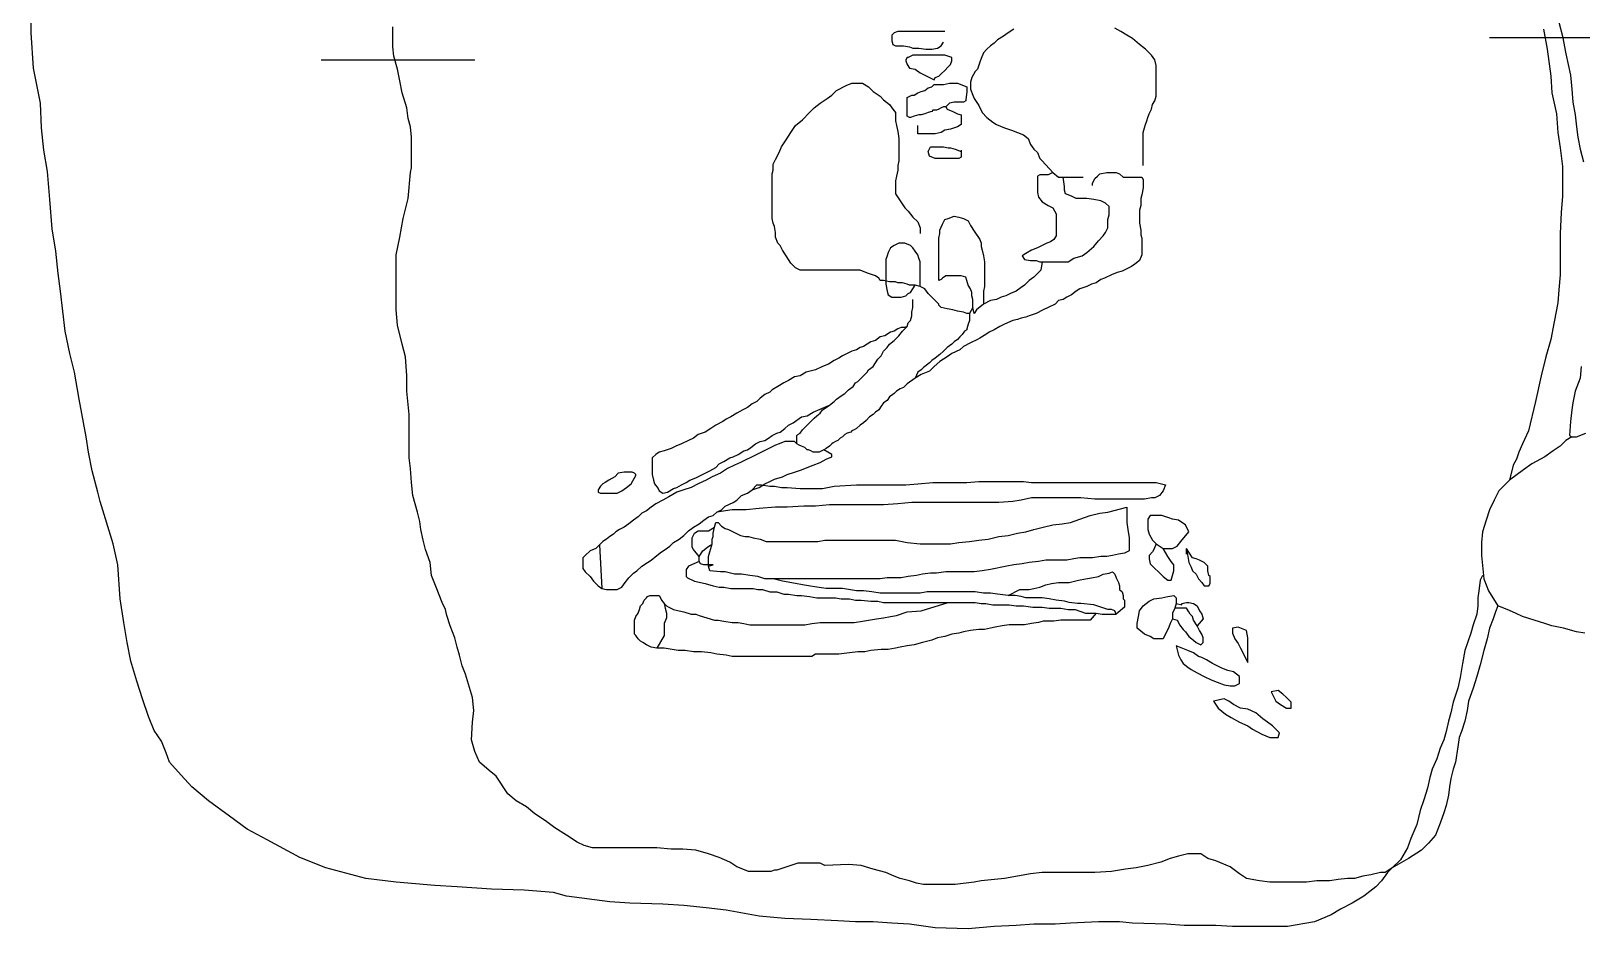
# Model space of a CAD drawing. Extents: x 4.2 to 15.4, y 2.6 to 16.
# Drawn here: x 7.16 to 12.65, y 9.29 to 12.46 of the extents above; entities that cross this region are included whole.
import ezdxf

# ---------------------------------------------------------------- set-up
doc = ezdxf.new("R2010")
doc.units = 0
doc.linetypes.add('HIDDEN', pattern=[0.375, 0.25, -0.125])
doc.layers.add('LAYER1', color=7, linetype='CONTINUOUS')

msp = doc.modelspace()

# ---------------------------------------------------------------- linework, layer by layer
at = {"layer": 'LAYER1', "color": 7, "linetype": 'CONTINUOUS'}
for points in [[(12.503, 12.8271), (12.5279, 12.7149), (12.532, 12.6816), (12.5404, 12.6318), (12.5445, 12.5985), (12.557, 12.5404), (12.5694, 12.4946), (12.5819, 12.4448), (12.5944, 12.3825), (12.611, 12.3077), (12.6151, 12.2578), (12.6193, 12.2121), (12.6276, 12.1664), (12.6318, 12.1248), (12.6359, 12.0874), (12.6442, 12.0459), (12.6567, 12.0002)], [(12.2993, 10.5376), (12.291, 10.5209), (12.2869, 10.4918), (12.2827, 10.4586), (12.2827, 10.4295), (12.2786, 10.4004), (12.2661, 10.363), (12.2578, 10.3339), (12.237, 10.2716), (12.2287, 10.2259), (12.2204, 10.1761), (12.2121, 10.1387), (12.1955, 10.0888), (12.1872, 10.0514), (12.1788, 10.0223), (12.1705, 9.9849), (12.1622, 9.9558), (12.1498, 9.9267), (12.1373, 9.8893), (12.1207, 9.8519), (12.1124, 9.8229), (12.1041, 9.7855), (12.0916, 9.7439), (12.0791, 9.7065), (12.0667, 9.6566), (12.0459, 9.6068), (12.0334, 9.5735), (12.0085, 9.532), (11.9794, 9.5029), (11.9545, 9.4863), (11.9378, 9.4863), (11.9046, 9.478), (11.8755, 9.4738), (11.8464, 9.4655), (11.8215, 9.4655), (11.7883, 9.4614), (11.7592, 9.4572), (11.7342, 9.4572), (11.7135, 9.4572), (11.6761, 9.453), (11.647, 9.453), (11.5847, 9.453), (11.5473, 9.453), (11.5099, 9.4572), (11.4642, 9.4655), (11.4392, 9.4821), (11.406, 9.5071), (11.3561, 9.5278), (11.327, 9.5362), (11.3021, 9.5528), (11.2855, 9.5528), (11.2564, 9.5528), (11.2232, 9.5445), (11.1941, 9.5362), (11.1608, 9.5237), (11.1151, 9.5112), (11.0736, 9.5029), (11.0362, 9.4988), (10.9863, 9.4904), (10.9281, 9.4863), (10.8783, 9.4863), (10.8326, 9.4863), (10.7869, 9.4863), (10.7412, 9.4863), (10.6996, 9.4821), (10.6539, 9.4738), (10.6082, 9.4655), (10.5251, 9.4572), (10.5002, 9.453), (10.4337, 9.4447), (10.3797, 9.4447), (10.3215, 9.4447), (10.2966, 9.4489), (10.2716, 9.4572), (10.2384, 9.4655), (10.2176, 9.4738), (10.1885, 9.4863), (10.1428, 9.4988), (10.1013, 9.5112), (10.0555, 9.5154), (9.9724, 9.5112), (9.9558, 9.5195), (9.9226, 9.5195), (9.8769, 9.5195), (9.8021, 9.4946), (9.7938, 9.4946), (9.7813, 9.4904), (9.7564, 9.4904), (9.7314, 9.4904), (9.7024, 9.4904), (9.6816, 9.4988), (9.6608, 9.5071), (9.6359, 9.5237), (9.5985, 9.5403), (9.5611, 9.5528), (9.5154, 9.5652), (9.4697, 9.5694), (9.4281, 9.5694), (9.3783, 9.5735), (9.3284, 9.5735), (9.2951, 9.5735), (9.2619, 9.5735), (9.2287, 9.5735), (9.1954, 9.5735), (9.1497, 9.5735), (9.1206, 9.5819), (9.0957, 9.5943), (9.0583, 9.6193), (9.0168, 9.6442), (8.9835, 9.6691), (8.9461, 9.694), (8.917, 9.719), (8.8796, 9.7398), (8.8505, 9.7647), (8.809, 9.827), (8.7841, 9.8478), (8.7508, 9.8769), (8.7342, 9.9143), (8.7217, 9.9558), (8.7259, 10.0182), (8.73, 10.0597), (8.7259, 10.1054), (8.701, 10.1885), (8.6885, 10.2176), (8.6802, 10.255), (8.6719, 10.2841), (8.6636, 10.3173), (8.6469, 10.3589), (8.6345, 10.3963), (8.6303, 10.417), (8.6179, 10.442), (8.5971, 10.496), (8.5805, 10.5376), (8.5763, 10.5833), (8.5597, 10.629), (8.5514, 10.6622), (8.5431, 10.6996), (8.5389, 10.7287), (8.5306, 10.7619), (8.514, 10.8201), (8.5098, 10.8658), (8.5057, 10.9157), (8.5015, 10.9531), (8.5015, 11.0029), (8.5015, 11.0569), (8.5015, 11.1068), (8.4932, 11.1899), (8.4932, 11.2439), (8.489, 11.3104), (8.4766, 11.3561), (8.46, 11.4226), (8.4558, 11.4766), (8.4558, 11.5348), (8.4558, 11.5971), (8.4558, 11.6719), (8.4683, 11.7342), (8.4807, 11.8007), (8.4974, 11.8714), (8.5057, 11.9628), (8.5098, 11.9794), (8.5098, 12.0251), (8.5098, 12.0584), (8.5098, 12.0874), (8.5057, 12.1248), (8.4974, 12.1539), (8.4932, 12.1913), (8.4766, 12.2453), (8.4683, 12.2869), (8.46, 12.3284), (8.4475, 12.3741), (8.4433, 12.4074), (8.4433, 12.4448), (8.4433, 12.478)], [(12.5154, 12.4697), (12.5279, 12.3991), (12.5404, 12.3035), (12.5445, 12.2453), (12.5611, 12.1705), (12.5653, 12.1041), (12.5736, 12.05), (12.5819, 11.9836), (12.5819, 11.9295), (12.5819, 11.8797), (12.5777, 11.8215), (12.5736, 11.7467), (12.5736, 11.6761), (12.5736, 11.6013), (12.5694, 11.5473), (12.5653, 11.5016), (12.5528, 11.4351), (12.5404, 11.3727), (12.5237, 11.3104), (12.5071, 11.2439), (12.4863, 11.1525), (12.4614, 11.0486)], [(12.6484, 11.2772), (12.6442, 11.2356), (12.6276, 11.1899), (12.6193, 11.1484), (12.6151, 11.1234), (12.611, 11.0819), (12.6068, 11.032), (12.6151, 11.0279), (12.6318, 11.0279), (12.665, 11.0403)], [(12.4614, 11.0486), (12.4406, 11.0029), (12.4282, 10.9738), (12.4199, 10.9489), (12.4074, 10.9281), (12.3949, 10.8741)], [(12.6609, 10.3339), (12.6318, 10.3381), (12.5861, 10.3506), (12.5445, 10.3589), (12.5196, 10.3672), (12.4822, 10.3797), (12.4406, 10.3921), (12.4157, 10.4046), (12.3866, 10.417), (12.3534, 10.4295), (12.3451, 10.4087), (12.3367, 10.3838), (12.3243, 10.3506), (12.316, 10.3132), (12.3035, 10.2716), (12.291, 10.2218), (12.2786, 10.1802), (12.2661, 10.1387), (12.2495, 10.0929), (12.2453, 10.0597), (12.237, 10.0223), (12.2246, 9.9849), (12.2162, 9.9641), (12.2121, 9.9309), (12.2038, 9.8769), (12.1955, 9.8519), (12.1872, 9.8187), (12.183, 9.7896), (12.1788, 9.7605), (12.1705, 9.7231), (12.1622, 9.6982), (12.1498, 9.6608), (12.1331, 9.6193), (12.1082, 9.5902), (12.0833, 9.5652), (12.0376, 9.5362), (11.9794, 9.5029)]]:
    msp.add_lwpolyline(points, dxfattribs=at)
at = {"layer": 'LAYER1', "color": 7, "linetype": 'HIDDEN'}
for points in [[(11.9794, 9.5029), (11.9628, 9.4863), (11.942, 9.4572), (11.9212, 9.4364), (11.8797, 9.4032), (11.8381, 9.3783), (11.7966, 9.3575), (11.7633, 9.3367), (11.7052, 9.3118), (11.6096, 9.2951), (11.5431, 9.2951), (11.4808, 9.2951), (11.4143, 9.2951), (11.3561, 9.2993), (11.2938, 9.2993), (11.2439, 9.2993), (11.1816, 9.3035), (11.0611, 9.3076), (11.0154, 9.3118), (10.9406, 9.3118), (10.8409, 9.3076), (10.7869, 9.3035), (10.7121, 9.3035), (10.6497, 9.2993), (10.5708, 9.2951), (10.4794, 9.2868), (10.363, 9.291), (10.2716, 9.3035), (10.2093, 9.3076), (10.1428, 9.3118), (10.0805, 9.3118), (10.0182, 9.3159), (9.9226, 9.3201), (9.8312, 9.3242), (9.7398, 9.3325), (9.6234, 9.3533), (9.5528, 9.3616), (9.4738, 9.3699), (9.399, 9.3741), (9.2827, 9.3783), (9.212, 9.3824), (9.0583, 9.4032), (9.0126, 9.4157), (8.9087, 9.424), (8.7924, 9.4281), (8.6719, 9.4364), (8.5929, 9.4406), (8.4558, 9.453), (8.3478, 9.4655), (8.2065, 9.5029), (8.1151, 9.5403), (7.9987, 9.6026), (7.9281, 9.64), (7.8658, 9.6857), (7.791, 9.7398), (7.7328, 9.7896), (7.6954, 9.8312), (7.6539, 9.8769), (7.6414, 9.9101), (7.6248, 9.9517), (7.5998, 9.9891), (7.5791, 10.0389), (7.5583, 10.1013), (7.5375, 10.1636), (7.5167, 10.2342), (7.5043, 10.3007), (7.4918, 10.3713), (7.4793, 10.4544), (7.471, 10.5749), (7.4544, 10.6497), (7.4087, 10.7993), (7.4004, 10.8326), (7.3796, 10.9074), (7.3671, 10.9738), (7.3588, 11.0279), (7.3339, 11.1608), (7.3173, 11.2564), (7.3007, 11.3229), (7.284, 11.4018), (7.2674, 11.5431), (7.2591, 11.6054), (7.2508, 11.6844), (7.2383, 11.7633), (7.23, 11.8672), (7.2217, 11.9669), (7.2092, 12.0417), (7.2009, 12.1207), (7.1968, 12.2079), (7.1719, 12.3326), (7.1635, 12.4572), (7.1635, 12.5487)], [(12.6151, 11.0279), (12.5944, 11.0154), (12.5736, 10.9946), (12.5487, 10.978), (12.5196, 10.9572), (12.4739, 10.9323), (12.4448, 10.9115), (12.3949, 10.8741), (12.3575, 10.8367), (12.3409, 10.8035), (12.3243, 10.7702), (12.3118, 10.7328), (12.2993, 10.6913), (12.2952, 10.6539), (12.2952, 10.6082), (12.2952, 10.6082), (12.3035, 10.5251), (12.3201, 10.4835), (12.3534, 10.4295)]]:
    msp.add_lwpolyline(points, dxfattribs=at)
at = {"layer": 'LAYER1', "color": 4, "linetype": 'CONTINUOUS'}
for points in [[(10.3963, 12.4614), (10.3921, 12.4614), (10.3713, 12.4614), (10.3547, 12.4614), (10.3464, 12.4614), (10.3339, 12.4614), (10.3339, 12.4614), (10.3256, 12.4614), (10.309, 12.4614), (10.2841, 12.4614), (10.2716, 12.4614), (10.2633, 12.4614), (10.255, 12.4614), (10.2425, 12.4614), (10.2301, 12.4614), (10.2176, 12.4572), (10.2093, 12.4489), (10.2093, 12.4406), (10.2093, 12.4282), (10.2134, 12.4157), (10.2218, 12.4115), (10.2384, 12.4115), (10.2508, 12.4115), (10.2716, 12.4074), (10.2841, 12.4032), (10.3049, 12.4032), (10.3298, 12.3991), (10.3506, 12.3991), (10.3713, 12.4032), (10.3838, 12.4115), (10.3921, 12.424), (10.3921, 12.424)], [(10.6414, 12.4697), (10.6207, 12.4572), (10.604, 12.4448), (10.5833, 12.4323), (10.5708, 12.4199), (10.5583, 12.4115), (10.5459, 12.3991), (10.5334, 12.3866), (10.5251, 12.3658), (10.5209, 12.3534), (10.5126, 12.3284), (10.5043, 12.3201), (10.4918, 12.2993), (10.4877, 12.2827), (10.4877, 12.2578), (10.496, 12.237), (10.5002, 12.2246), (10.5168, 12.1996), (10.5292, 12.1747), (10.5459, 12.1581), (10.5666, 12.1415), (10.5791, 12.1331), (10.6082, 12.1207), (10.6331, 12.1124), (10.6539, 12.1041), (10.6747, 12.0957), (10.6913, 12.0833), (10.6996, 12.0625), (10.7121, 12.0459), (10.7245, 12.0334), (10.7328, 12.0126), (10.7412, 12.0043), (10.7785, 11.9628), (10.7993, 11.9462), (10.8159, 11.9462), (10.8367, 11.9462), (10.8533, 11.9462), (10.8617, 11.9462), (10.8783, 11.9462), (10.8866, 11.9462)], [(11.0985, 11.9877), (11.0985, 11.9877), (11.0985, 11.9919), (11.0985, 12.0002), (11.0985, 12.0085), (11.0985, 12.0168), (11.0985, 12.0251), (11.0985, 12.0376), (11.0985, 12.0459), (11.0985, 12.0584), (11.0985, 12.0708), (11.0985, 12.0833), (11.0985, 12.0957), (11.0985, 12.1041), (11.1027, 12.1207), (11.1068, 12.1331), (11.111, 12.1456), (11.1151, 12.1581), (11.1193, 12.1705), (11.1276, 12.1872), (11.1317, 12.2038), (11.1401, 12.2162), (11.1442, 12.2329), (11.1442, 12.2536), (11.1442, 12.2744), (11.1442, 12.2952), (11.1442, 12.3201), (11.1442, 12.3409), (11.1401, 12.3617), (11.1276, 12.3783), (11.1068, 12.3991), (11.086, 12.4157), (11.0611, 12.4365), (11.0403, 12.4489), (11.0196, 12.4614), (10.9988, 12.4739)], [(10.3589, 12.291), (10.363, 12.2993), (10.3755, 12.3035), (10.3838, 12.3118), (10.3963, 12.3243), (10.4087, 12.3367), (10.417, 12.3451), (10.4212, 12.3575), (10.4212, 12.37), (10.3963, 12.3783), (10.3755, 12.3783), (10.363, 12.3783), (10.3547, 12.3783), (10.3381, 12.3783), (10.3298, 12.3783), (10.309, 12.3783), (10.3007, 12.3783), (10.2841, 12.3783), (10.2675, 12.37), (10.2633, 12.37), (10.2592, 12.3617), (10.2592, 12.3575), (10.2633, 12.3451), (10.2716, 12.3326), (10.2924, 12.3284), (10.309, 12.316), (10.3256, 12.3077), (10.3589, 12.291)], [(10.4835, 11.4642), (10.4752, 11.4642), (10.4628, 11.4683), (10.442, 11.4725), (10.4254, 11.4766), (10.4046, 11.4808), (10.3838, 11.4849), (10.3755, 11.4932), (10.3755, 11.4974), (10.363, 11.5099), (10.3506, 11.5223), (10.3381, 11.5348), (10.3256, 11.5514), (10.309, 11.5597), (10.2924, 11.5639), (10.2799, 11.5639), (10.2716, 11.5639), (10.2633, 11.568), (10.2467, 11.5722), (10.2301, 11.5722), (10.2218, 11.5763), (10.2134, 11.5763), (10.201, 11.5763), (10.1802, 11.5805), (10.1677, 11.5805), (10.1636, 11.5888), (10.1511, 11.5971), (10.1262, 11.6054), (10.1054, 11.6137), (10.0971, 11.6179), (10.0805, 11.6179), (10.068, 11.6179), (10.0555, 11.6179), (10.0431, 11.6179), (10.0306, 11.6179), (10.014, 11.6179), (9.9974, 11.6179), (9.9766, 11.6179), (9.9641, 11.6179), (9.9434, 11.6179), (9.9226, 11.6179), (9.8977, 11.6179), (9.8852, 11.6179), (9.8686, 11.6262), (9.8519, 11.6428), (9.8436, 11.6553), (9.8353, 11.6678), (9.8229, 11.6885), (9.8146, 11.7052), (9.8062, 11.7135), (9.7979, 11.7342), (9.7979, 11.7509), (9.7938, 11.7716), (9.7896, 11.7841), (9.7855, 11.8007), (9.7855, 11.8173), (9.7855, 11.8381), (9.7855, 11.8631), (9.7855, 11.8797), (9.7855, 11.8963), (9.7855, 11.9212), (9.7855, 11.9462), (9.7855, 11.9586), (9.7896, 11.9711), (9.7896, 11.9919), (9.7979, 12.0085), (9.8104, 12.0334), (9.8187, 12.0542), (9.8353, 12.0791), (9.8519, 12.1041), (9.8686, 12.129), (9.8935, 12.1498), (9.9184, 12.1747), (9.935, 12.1913), (9.9558, 12.2079), (9.9808, 12.2246), (9.9974, 12.237), (10.014, 12.2536), (10.0472, 12.2703), (10.068, 12.2786), (10.0929, 12.2786), (10.1054, 12.2786), (10.1262, 12.2661), (10.1428, 12.2495), (10.1677, 12.2329), (10.1802, 12.2204), (10.201, 12.2038), (10.2134, 12.1872), (10.2218, 12.1747), (10.2218, 12.1456), (10.2259, 12.129), (10.2301, 12.1082), (10.2342, 12.0833), (10.2342, 12.0584), (10.2342, 12.0251), (10.2342, 12.0043), (10.2301, 11.9877), (10.2301, 11.9711), (10.2259, 11.9503), (10.2218, 11.9337), (10.2218, 11.9171), (10.2218, 11.9005), (10.2218, 11.888), (10.2384, 11.8631), (10.255, 11.8381), (10.2675, 11.8257), (10.2841, 11.8049), (10.3007, 11.7883), (10.309, 11.7675), (10.309, 11.7467)], [(10.4752, 12.2661), (10.4752, 12.2661), (10.4752, 12.2495), (10.4711, 12.2204), (10.4711, 12.2162), (10.4628, 12.2121), (10.4586, 12.2121), (10.4461, 12.2121), (10.4295, 12.2121), (10.4129, 12.2079), (10.4046, 12.1996), (10.4004, 12.1955), (10.3921, 12.1955), (10.3838, 12.1913), (10.3755, 12.1872), (10.3672, 12.183), (10.3547, 12.183), (10.3506, 12.1788), (10.3381, 12.1747), (10.3256, 12.1705), (10.3132, 12.1664), (10.3049, 12.1664), (10.2882, 12.1622), (10.2758, 12.1581), (10.2716, 12.1581), (10.2633, 12.1622), (10.2633, 12.1747), (10.2633, 12.183), (10.2633, 12.1955), (10.2633, 12.2079), (10.2633, 12.2246), (10.2633, 12.2287), (10.2799, 12.237), (10.2882, 12.237), (10.3007, 12.2453), (10.3132, 12.2495), (10.3256, 12.2536), (10.3381, 12.262), (10.3506, 12.2661), (10.3589, 12.2744), (10.3838, 12.2744), (10.3921, 12.2744), (10.4129, 12.2786), (10.4295, 12.2786), (10.442, 12.2786), (10.4752, 12.2661)], [(10.4004, 12.1955), (10.4046, 12.1872), (10.4254, 12.1788), (10.442, 12.1705), (10.4544, 12.1664), (10.4544, 12.1498), (10.4544, 12.1331), (10.442, 12.1248), (10.417, 12.1165), (10.3963, 12.1124), (10.3838, 12.1041), (10.363, 12.0999), (10.3464, 12.0999), (10.3256, 12.0999), (10.309, 12.0999), (10.3007, 12.0999), (10.3007, 12.1124), (10.3007, 12.129), (10.3007, 12.129)], [(10.4544, 12.0417), (10.4544, 12.0376), (10.4544, 12.0293), (10.4544, 12.0168), (10.4461, 12.0126), (10.4295, 12.0126), (10.417, 12.0126), (10.4004, 12.0126), (10.3838, 12.0126), (10.363, 12.0126), (10.3423, 12.021), (10.3381, 12.0376), (10.3464, 12.0542), (10.363, 12.0542), (10.3755, 12.0542), (10.3921, 12.0542), (10.4087, 12.05), (10.417, 12.05), (10.4337, 12.0459), (10.4544, 12.0376)], [(10.9198, 11.9171), (10.9198, 11.9254), (10.924, 11.9337), (10.9281, 11.942), (10.9365, 11.9503), (10.9448, 11.9586), (10.9697, 11.9628), (10.9863, 11.9628), (11.0029, 11.9628), (11.0154, 11.9586), (11.0279, 11.9462), (11.0445, 11.9462), (11.0653, 11.9462), (11.0819, 11.9462), (11.0943, 11.9462), (11.0985, 11.9378), (11.0985, 11.9212), (11.0985, 11.9088), (11.0943, 11.8838), (11.0902, 11.8714), (11.0902, 11.8589), (11.0902, 11.8464), (11.086, 11.8298), (11.086, 11.809), (11.086, 11.7841), (11.0902, 11.7592), (11.0902, 11.7426), (11.0943, 11.7301), (11.0943, 11.7093), (11.0943, 11.6885), (11.0943, 11.6719), (11.086, 11.6511), (11.0694, 11.6387), (11.0569, 11.6304), (11.0403, 11.6221), (11.0237, 11.6137), (11.0071, 11.6096), (10.9863, 11.6013), (10.9614, 11.5888), (10.9489, 11.5847), (10.9323, 11.5722), (10.9157, 11.568), (10.8991, 11.5597), (10.8741, 11.5514), (10.8617, 11.5431), (10.845, 11.5306), (10.8284, 11.5223), (10.8159, 11.514), (10.7993, 11.5099), (10.7869, 11.4974), (10.7619, 11.4849), (10.7453, 11.4766), (10.7204, 11.4642), (10.6954, 11.4558), (10.683, 11.4517), (10.6664, 11.4475), (10.6539, 11.4434), (10.6373, 11.4392), (10.6082, 11.4268), (10.5916, 11.4185), (10.5708, 11.406), (10.5542, 11.3977), (10.5417, 11.3894), (10.5209, 11.3769), (10.5126, 11.3727), (10.4877, 11.3603), (10.4628, 11.3478), (10.4503, 11.3353), (10.4212, 11.3229), (10.4046, 11.3104), (10.3797, 11.2938), (10.3589, 11.2772), (10.3423, 11.2606), (10.3132, 11.2481), (10.2924, 11.2356)], [(10.7785, 11.9628), (10.7619, 11.9545), (10.7536, 11.9545), (10.7412, 11.9545), (10.7328, 11.9545), (10.7245, 11.9503), (10.7245, 11.9337), (10.7245, 11.9171), (10.7245, 11.9088), (10.7245, 11.8921), (10.7287, 11.8755), (10.7412, 11.8589), (10.7619, 11.8464), (10.7785, 11.8381), (10.791, 11.8173), (10.791, 11.8007), (10.791, 11.78), (10.791, 11.7633), (10.791, 11.7467), (10.791, 11.7384), (10.7827, 11.7259), (10.7702, 11.7176), (10.7578, 11.7135), (10.7412, 11.7052), (10.7245, 11.6968), (10.7038, 11.6885), (10.683, 11.6761), (10.6705, 11.6678), (10.6788, 11.6553), (10.6996, 11.6511), (10.7204, 11.6511), (10.7328, 11.647), (10.7412, 11.647), (10.7661, 11.647), (10.791, 11.647), (10.8076, 11.647), (10.8326, 11.647), (10.8533, 11.6595), (10.8824, 11.6678), (10.8991, 11.6802), (10.924, 11.701), (10.9406, 11.7218), (10.9572, 11.7384), (10.9655, 11.7509), (10.9738, 11.7675), (10.9738, 11.7841), (10.9738, 11.7966), (10.978, 11.8132), (10.978, 11.8257), (10.978, 11.8423), (10.9655, 11.8547), (10.9489, 11.8631), (10.924, 11.8672), (10.8991, 11.8714), (10.8783, 11.8714), (10.8617, 11.8714), (10.845, 11.8797), (10.8243, 11.888), (10.8201, 11.9005), (10.8201, 11.9129), (10.8159, 11.9462)], [(10.7412, 11.647), (10.737, 11.6179), (10.7245, 11.6054), (10.7121, 11.593), (10.6954, 11.5805), (10.6788, 11.5639), (10.6664, 11.5556), (10.6497, 11.5431), (10.629, 11.5348), (10.6123, 11.5265), (10.5957, 11.5223), (10.5791, 11.514), (10.5583, 11.5099), (10.5334, 11.4974), (10.5085, 11.4766), (10.5002, 11.4642), (10.496, 11.4849), (10.496, 11.5016), (10.496, 11.514), (10.4918, 11.5265), (10.4918, 11.5389), (10.4877, 11.5514), (10.4794, 11.5639), (10.4752, 11.5805), (10.4711, 11.593), (10.4544, 11.5971), (10.4337, 11.5971), (10.4129, 11.5971), (10.4004, 11.5971), (10.388, 11.5888), (10.3838, 11.5847), (10.3755, 11.5805), (10.3755, 11.5847), (10.3755, 11.6054), (10.3755, 11.6221), (10.3755, 11.6345), (10.3755, 11.6553), (10.3755, 11.6636), (10.3755, 11.6761), (10.3755, 11.6927), (10.3755, 11.7093), (10.3755, 11.7301), (10.3797, 11.7467), (10.3797, 11.7592), (10.388, 11.78), (10.3963, 11.7966), (10.4087, 11.8007), (10.4295, 11.809), (10.4461, 11.8049), (10.4628, 11.8007), (10.4794, 11.7924), (10.4877, 11.7758), (10.5002, 11.755), (10.5209, 11.7259), (10.5251, 11.7135), (10.5251, 11.701), (10.5292, 11.6885), (10.5334, 11.6678), (10.5376, 11.647), (10.5376, 11.6304), (10.5376, 11.6137), (10.5376, 11.5888), (10.5376, 11.568), (10.5376, 11.5597), (10.5334, 11.5431), (10.5334, 11.4974)], [(10.309, 11.5597), (10.309, 11.5763), (10.309, 11.5971), (10.309, 11.6137), (10.309, 11.6345), (10.309, 11.647), (10.3049, 11.6595), (10.3007, 11.6719), (10.2924, 11.6844), (10.2841, 11.6968), (10.2758, 11.7052), (10.255, 11.7135), (10.2342, 11.7135), (10.2176, 11.7052), (10.2051, 11.6968), (10.1968, 11.6802), (10.1927, 11.6678), (10.1885, 11.6553), (10.1885, 11.6387), (10.1885, 11.6221), (10.1885, 11.6137), (10.1885, 11.593), (10.1885, 11.5763), (10.1885, 11.568), (10.1927, 11.5431), (10.1968, 11.5306), (10.2093, 11.5223), (10.2218, 11.5223), (10.2425, 11.5223), (10.2592, 11.5265), (10.2675, 11.5348), (10.2758, 11.5389), (10.2924, 11.5639)], [(10.496, 11.4849), (10.4835, 11.4642), (10.4835, 11.4475), (10.4835, 11.4392), (10.4794, 11.4268), (10.4752, 11.4101), (10.4752, 11.406), (10.4669, 11.4018), (10.4586, 11.3894), (10.4503, 11.3811), (10.442, 11.3727), (10.4295, 11.3644), (10.4212, 11.3561), (10.4046, 11.3437), (10.3921, 11.3312), (10.3797, 11.3187), (10.363, 11.3063), (10.3506, 11.298), (10.3423, 11.2896), (10.3256, 11.2772), (10.3215, 11.273), (10.3132, 11.2647), (10.3007, 11.2564), (10.2924, 11.2356), (10.2633, 11.2148), (10.2592, 11.2107), (10.2508, 11.2024), (10.2384, 11.1982), (10.2259, 11.1899), (10.2176, 11.1816), (10.2134, 11.1774), (10.201, 11.1691), (10.1927, 11.1567), (10.1802, 11.1484), (10.1719, 11.1359), (10.1636, 11.1234), (10.1511, 11.1151), (10.1428, 11.1068), (10.1303, 11.0985), (10.1179, 11.086), (10.1096, 11.0777), (10.0971, 11.0694), (10.0846, 11.0569), (10.0763, 11.0528), (10.068, 11.0486), (10.0639, 11.0445), (10.0514, 11.0403), (10.0431, 11.0362), (10.0348, 11.0279), (10.0265, 11.0237), (10.0182, 11.0154), (10.0098, 11.0112), (10.0015, 11.0071), (9.9974, 11.0029), (9.9891, 10.9946), (9.9766, 10.9863), (9.9683, 10.9822), (9.9517, 10.9738), (9.9392, 10.9738), (9.9309, 10.9738), (9.9226, 10.978), (9.9143, 10.9822), (9.9101, 10.9822), (9.9018, 10.9905), (9.8893, 10.9946), (9.881, 10.9988), (9.8727, 11.0029), (9.8727, 11.032), (9.8769, 11.0362), (9.8852, 11.0403), (9.8935, 11.0528), (9.9018, 11.0611), (9.9143, 11.0736), (9.9226, 11.0819), (9.935, 11.0943), (9.9434, 11.1027), (9.9558, 11.111), (9.9641, 11.1234), (9.9766, 11.1317), (9.9891, 11.1401), (10.0057, 11.1525), (10.014, 11.1608), (10.0306, 11.1733), (10.0431, 11.1816), (10.0555, 11.1941), (10.0722, 11.2065), (10.0805, 11.219), (10.0888, 11.2232), (10.1013, 11.2356), (10.1096, 11.2439), (10.122, 11.2564), (10.1262, 11.2647), (10.1428, 11.2772), (10.1511, 11.2896), (10.1594, 11.3021), (10.1719, 11.3146), (10.1802, 11.3312), (10.1927, 11.3437), (10.201, 11.3561), (10.2176, 11.3686), (10.2342, 11.3852), (10.2467, 11.4018), (10.2633, 11.4185), (10.2675, 11.4309), (10.2758, 11.4392), (10.2799, 11.4558), (10.2799, 11.4683), (10.2841, 11.4849), (10.2841, 11.514)], [(10.2633, 11.4185), (10.255, 11.4143), (10.2425, 11.4143), (10.2301, 11.4101), (10.2176, 11.4018), (10.2051, 11.3977), (10.1844, 11.3852), (10.1677, 11.3811), (10.1511, 11.3686), (10.1345, 11.3644), (10.122, 11.3561), (10.1096, 11.3478), (10.0971, 11.3437), (10.0846, 11.3353), (10.068, 11.3312), (10.0514, 11.3229), (10.0348, 11.3146), (10.0223, 11.3063), (10.0057, 11.298), (9.9849, 11.2855), (9.9641, 11.2772), (9.9392, 11.2647), (9.906, 11.2564), (9.8852, 11.2439), (9.8644, 11.2398), (9.8436, 11.2273), (9.827, 11.219), (9.8062, 11.2065), (9.7855, 11.1941), (9.7772, 11.1858), (9.7605, 11.1774), (9.7439, 11.165), (9.7314, 11.1525), (9.7148, 11.1442), (9.6982, 11.1317), (9.6816, 11.1234), (9.6608, 11.111), (9.64, 11.0985), (9.6234, 11.0902), (9.6109, 11.0819), (9.586, 11.0694), (9.5694, 11.0569), (9.5486, 11.0445), (9.5237, 11.0362), (9.5071, 11.0237), (9.4904, 11.0154), (9.4655, 11.0029), (9.4447, 10.9946), (9.4281, 10.9863), (9.4032, 10.978), (9.3866, 10.9738), (9.3741, 10.9655), (9.3616, 10.9531), (9.3616, 10.9448), (9.3616, 10.9323), (9.3616, 10.9157), (9.3616, 10.8949), (9.3658, 10.8741), (9.3699, 10.8617), (9.3824, 10.845), (9.3866, 10.8367), (9.399, 10.8284), (9.4157, 10.8326), (9.4364, 10.845), (9.4489, 10.8492), (9.4655, 10.8575), (9.4821, 10.8658), (9.4946, 10.8741), (9.5154, 10.8824), (9.532, 10.8907), (9.5486, 10.8991), (9.5652, 10.9074), (9.586, 10.9198), (9.5985, 10.9323), (9.6151, 10.9406), (9.6359, 10.9531), (9.6483, 10.9572), (9.665, 10.9655), (9.6857, 10.978), (9.6982, 10.9822), (9.7107, 10.9905), (9.7273, 11.0029), (9.7439, 11.0112), (9.7605, 11.0154), (9.773, 11.0237), (9.7855, 11.032), (9.8021, 11.0403), (9.8146, 11.0445), (9.8312, 11.0569), (9.8436, 11.0694), (9.8603, 11.0777), (9.8893, 11.0985), (9.9101, 11.1027), (9.9309, 11.1151), (9.9891, 11.1401)], [(9.8727, 11.0029), (9.8644, 11.0112), (9.8478, 11.0112), (9.8353, 11.0112), (9.8312, 11.0112), (9.8104, 11.0029), (9.7979, 10.9988), (9.7813, 10.9905), (9.7647, 10.9822), (9.7481, 10.9738), (9.7314, 10.9655), (9.7148, 10.9572), (9.6899, 10.9448), (9.6733, 10.9365), (9.6525, 10.9281), (9.6276, 10.9157), (9.6026, 10.8991), (9.5735, 10.8866), (9.5528, 10.8741), (9.5237, 10.8617), (9.4988, 10.8492), (9.4738, 10.8409), (9.4489, 10.8326), (9.4198, 10.8159), (9.399, 10.8035), (9.3741, 10.791), (9.3575, 10.7785), (9.3409, 10.7661), (9.3242, 10.7578), (9.3118, 10.7453), (9.2951, 10.7328), (9.2785, 10.7204), (9.2619, 10.7079), (9.2453, 10.6996), (9.2328, 10.6913), (9.2245, 10.683), (9.212, 10.6747), (9.1996, 10.6664), (9.1871, 10.6581), (9.1747, 10.6456), (9.1622, 10.6331), (9.1414, 10.6248), (9.1248, 10.6082), (9.1165, 10.5999), (9.1165, 10.5916), (9.1165, 10.5749), (9.1165, 10.5625), (9.1248, 10.55), (9.1414, 10.5334), (9.1539, 10.5168), (9.1705, 10.5002), (9.183, 10.4918), (9.1996, 10.4877), (9.212, 10.4877), (9.2245, 10.4877), (9.237, 10.4877), (9.2536, 10.496), (9.2661, 10.5126), (9.2785, 10.5292), (9.2951, 10.5459), (9.3076, 10.5542), (9.3242, 10.5708), (9.345, 10.5833), (9.3575, 10.5916), (9.3783, 10.6082), (9.3949, 10.6207), (9.4073, 10.629), (9.424, 10.6414), (9.4364, 10.6539), (9.4572, 10.6664), (9.4738, 10.6788), (9.4904, 10.6954), (9.5071, 10.7079), (9.5278, 10.7204), (9.5445, 10.7328), (9.5611, 10.7453), (9.5777, 10.7495), (9.5902, 10.7619), (9.6068, 10.7702), (9.6193, 10.7827), (9.6483, 10.7952), (9.6608, 10.8035), (9.6774, 10.8201), (9.6982, 10.8284), (9.7148, 10.8409), (9.7398, 10.8492), (9.7605, 10.8617), (9.7772, 10.87), (9.7938, 10.8783), (9.8229, 10.8866), (9.8395, 10.8949), (9.8644, 10.9032), (9.8893, 10.9115), (9.9101, 10.9198), (9.9309, 10.9281), (9.9558, 10.9365), (9.9766, 10.9489), (9.9974, 10.9572), (9.9974, 10.9655), (9.9683, 10.9822)], [(9.3035, 10.8907), (9.3035, 10.8907), (9.3035, 10.8949), (9.2993, 10.8991), (9.291, 10.9032), (9.2619, 10.9032), (9.2411, 10.8991), (9.2287, 10.8866), (9.2079, 10.8741), (9.1954, 10.8658), (9.1871, 10.8617), (9.1788, 10.8533), (9.1705, 10.8409), (9.1705, 10.8326), (9.1788, 10.8284), (9.1913, 10.8284), (9.2079, 10.8284), (9.2245, 10.8284), (9.237, 10.8284), (9.2536, 10.8367), (9.2702, 10.8492), (9.2868, 10.8617), (9.3035, 10.8907)], [(9.7148, 10.8409), (9.7314, 10.8575), (9.7481, 10.8575), (9.7772, 10.8533), (9.7938, 10.8533), (9.8187, 10.8492), (9.8395, 10.8492), (9.8852, 10.845), (9.9184, 10.845), (9.9641, 10.845), (10.0057, 10.8533), (10.0846, 10.8575), (10.1179, 10.8575), (10.1511, 10.8575), (10.1927, 10.8575), (10.2218, 10.8575), (10.2592, 10.8575), (10.3007, 10.8617), (10.3547, 10.8658), (10.4004, 10.8658), (10.442, 10.8658), (10.4752, 10.8658), (10.5168, 10.87), (10.55, 10.87), (10.5916, 10.87), (10.6373, 10.87), (10.6747, 10.87), (10.7038, 10.8658), (10.7453, 10.8658), (10.8076, 10.8658), (10.8492, 10.8658), (10.9157, 10.8658), (10.9448, 10.8658), (10.9822, 10.8658), (11.0154, 10.8658), (11.0569, 10.8658), (11.0902, 10.8658), (11.1442, 10.8658), (11.1774, 10.8575), (11.1691, 10.8367), (11.1567, 10.8201), (11.1401, 10.8118), (11.1276, 10.8118), (11.1027, 10.8076), (11.0819, 10.8076), (11.0528, 10.8076), (11.0112, 10.8076), (10.9863, 10.8076), (10.9655, 10.8076), (10.9281, 10.8076), (10.8783, 10.8118), (10.8326, 10.8118), (10.7993, 10.8118), (10.7661, 10.8118), (10.7328, 10.8118), (10.7038, 10.8118), (10.6664, 10.8035), (10.6373, 10.7993), (10.5874, 10.7952), (10.55, 10.7952), (10.5126, 10.7952), (10.4711, 10.7952), (10.4254, 10.7952), (10.3755, 10.7952), (10.3298, 10.7952), (10.2799, 10.7952), (10.2301, 10.791), (10.1802, 10.7869), (10.1303, 10.7869), (10.0971, 10.7869), (10.0389, 10.7869), (9.9891, 10.7869), (9.9392, 10.7827), (9.8977, 10.7827), (9.8395, 10.7785), (9.7979, 10.7785), (9.7398, 10.7744), (9.694, 10.7702), (9.6442, 10.7702), (9.5902, 10.7619)], [(11.0403, 10.7785), (11.0403, 10.7661), (11.0403, 10.7495), (11.0403, 10.7245), (11.0445, 10.6996), (11.0486, 10.6705), (11.0486, 10.6414), (11.0486, 10.6248), (11.032, 10.6165), (11.0112, 10.6123), (10.9905, 10.6082), (10.9697, 10.604), (10.9489, 10.604), (10.9198, 10.5999), (10.8949, 10.5999), (10.8741, 10.5999), (10.8533, 10.5957), (10.8284, 10.5916), (10.8076, 10.5916), (10.7869, 10.5916), (10.7536, 10.5916), (10.7287, 10.5874), (10.6954, 10.5833), (10.6705, 10.5791), (10.6414, 10.5749), (10.6165, 10.5708), (10.5583, 10.5583), (10.5292, 10.5542), (10.5002, 10.55), (10.4794, 10.55), (10.4503, 10.55), (10.4295, 10.55), (10.4004, 10.55), (10.3672, 10.5459), (10.3464, 10.5459), (10.3173, 10.5417), (10.2966, 10.5376), (10.2675, 10.5334), (10.2425, 10.5292), (10.2134, 10.5292), (10.1927, 10.5292), (10.1677, 10.5251), (10.1511, 10.5251), (10.1262, 10.5251), (10.0971, 10.5251), (10.0597, 10.5251), (10.0265, 10.5251), (9.9974, 10.5251), (9.9724, 10.5251), (9.935, 10.5251), (9.9226, 10.5251), (9.8686, 10.5251), (9.8436, 10.5251), (9.8146, 10.5251), (9.7896, 10.5251), (9.7605, 10.5251), (9.7356, 10.5334), (9.7065, 10.5376), (9.6774, 10.5417), (9.6525, 10.5417), (9.6193, 10.55), (9.6026, 10.55), (9.5652, 10.5542), (9.5611, 10.5708), (9.5611, 10.5874), (9.5611, 10.604), (9.5652, 10.6207), (9.5694, 10.6331), (9.5735, 10.6497), (9.5735, 10.6664), (9.5777, 10.6747), (9.5777, 10.6871), (9.5819, 10.7079), (9.586, 10.7245), (9.5902, 10.7245), (9.5943, 10.7245), (9.6068, 10.7121), (9.6193, 10.7038), (9.6317, 10.6996), (9.6483, 10.6913), (9.6733, 10.6788), (9.6899, 10.6747), (9.7024, 10.6747), (9.719, 10.6705), (9.7439, 10.6664), (9.7647, 10.6581), (9.7896, 10.6581), (9.8187, 10.6581), (9.8436, 10.6581), (9.8686, 10.6581), (9.8977, 10.6581), (9.9184, 10.6581), (9.9475, 10.6581), (9.9724, 10.6622), (10.0015, 10.6622), (10.0472, 10.6622), (10.068, 10.6622), (10.0929, 10.6622), (10.122, 10.6622), (10.1594, 10.6622), (10.1844, 10.6622), (10.2218, 10.6622), (10.2633, 10.6539), (10.309, 10.6497), (10.3589, 10.6497), (10.388, 10.6497), (10.417, 10.6497), (10.4461, 10.6539), (10.4835, 10.6581), (10.5168, 10.6622), (10.55, 10.6664), (10.5874, 10.6747), (10.6207, 10.6788), (10.6539, 10.6871), (10.683, 10.6913), (10.7121, 10.6996), (10.7453, 10.7079), (10.7785, 10.7162), (10.8118, 10.7204), (10.8409, 10.7245), (10.8741, 10.737), (10.9115, 10.7495), (10.9448, 10.7578), (10.9738, 10.7619), (11.0403, 10.7785)], [(11.2606, 10.6913), (11.2481, 10.7162), (11.2356, 10.7245), (11.2232, 10.7328), (11.2024, 10.737), (11.1899, 10.7412), (11.165, 10.7495), (11.1567, 10.7495), (11.1359, 10.7495), (11.1234, 10.7495), (11.1151, 10.737), (11.1151, 10.7162), (11.1151, 10.6996), (11.1193, 10.683), (11.1317, 10.6622), (11.1442, 10.6497), (11.1691, 10.6331), (11.1774, 10.6331), (11.2024, 10.6331), (11.219, 10.6414), (11.2315, 10.6581), (11.2606, 10.6913)], [(9.5278, 10.604), (9.5071, 10.629), (9.5029, 10.6373), (9.5029, 10.6497), (9.5029, 10.6705), (9.5112, 10.6871), (9.5237, 10.6954), (9.5445, 10.6954), (9.5611, 10.6954), (9.5819, 10.7079)], [(9.1747, 10.6456), (9.183, 10.4918)], [(9.5611, 10.5708), (9.5777, 10.5749), (9.5611, 10.5749), (9.5445, 10.5749), (9.532, 10.5791), (9.5278, 10.5874), (9.5278, 10.604), (9.5403, 10.6248), (9.5569, 10.6373), (9.5694, 10.6456), (9.5694, 10.6456)], [(11.1442, 10.6497), (11.1359, 10.629), (11.1317, 10.6207), (11.1193, 10.6082), (11.1193, 10.5957), (11.1234, 10.5791), (11.1401, 10.5625), (11.1525, 10.55), (11.1691, 10.5334), (11.1858, 10.5209), (11.1899, 10.5209), (11.1982, 10.5209), (11.2024, 10.5376), (11.2065, 10.5542), (11.2065, 10.5749), (11.1982, 10.5874), (11.1858, 10.604), (11.1691, 10.6331)], [(9.5278, 10.5874), (9.4904, 10.5708), (9.4821, 10.5583), (9.4821, 10.5334), (9.4863, 10.5292), (9.5112, 10.5168), (9.5486, 10.5085), (9.5777, 10.5002), (9.5985, 10.496), (9.6151, 10.496), (9.64, 10.4918), (9.6566, 10.4918), (9.6733, 10.4918), (9.6899, 10.4918), (9.7024, 10.4918), (9.719, 10.4918), (9.7356, 10.4877), (9.7522, 10.4877), (9.7772, 10.4794), (9.8021, 10.4794), (9.827, 10.4711), (9.8436, 10.4711), (9.8727, 10.4669), (9.8893, 10.4669), (9.9184, 10.4628), (9.9434, 10.4586), (9.9641, 10.4586), (9.9849, 10.4586), (10.0098, 10.4586), (10.0306, 10.4544), (10.0597, 10.4544), (10.0805, 10.4503), (10.1013, 10.4503), (10.1345, 10.4461), (10.1594, 10.4461), (10.1802, 10.442), (10.2051, 10.442), (10.2218, 10.442), (10.2508, 10.442), (10.2758, 10.442), (10.2966, 10.442), (10.3132, 10.442), (10.3339, 10.442), (10.3589, 10.442), (10.3838, 10.442), (10.4087, 10.442), (10.4295, 10.442), (10.4586, 10.442), (10.4794, 10.442), (10.5043, 10.442), (10.5251, 10.4378), (10.5417, 10.4378), (10.5666, 10.4337), (10.5874, 10.4337), (10.6248, 10.4337), (10.6497, 10.4295), (10.6747, 10.4295), (10.7079, 10.4254), (10.7412, 10.4254), (10.7661, 10.4212), (10.7827, 10.4212), (10.8076, 10.4212), (10.8326, 10.417), (10.8575, 10.417), (10.8949, 10.4046), (10.9323, 10.4046), (10.9531, 10.4004), (10.9738, 10.4004), (10.9863, 10.4004), (11.0029, 10.4004), (10.9988, 10.4129), (10.9863, 10.417), (10.9738, 10.417), (10.924, 10.4337), (10.8783, 10.4378), (10.8658, 10.4378), (10.8367, 10.442), (10.8201, 10.4461), (10.791, 10.4503), (10.7661, 10.4544), (10.7412, 10.4586), (10.7079, 10.4586), (10.683, 10.4586), (10.6664, 10.4628), (10.6456, 10.4669), (10.6207, 10.4669), (10.5833, 10.4711), (10.5583, 10.4752), (10.5334, 10.4752), (10.5043, 10.4794), (10.4794, 10.4794), (10.4378, 10.4794), (10.417, 10.4794), (10.3838, 10.4794), (10.3589, 10.4794), (10.3339, 10.4794), (10.309, 10.4752), (10.2841, 10.4752), (10.255, 10.4752), (10.2425, 10.4752), (10.2218, 10.4752), (10.1927, 10.4752), (10.1677, 10.4752), (10.1387, 10.4794), (10.1096, 10.4835), (10.0846, 10.4835), (10.0555, 10.4877), (10.0348, 10.4918), (10.0057, 10.4918), (9.9766, 10.4918), (9.9434, 10.496), (9.9143, 10.5002), (9.8935, 10.5043), (9.8686, 10.5085), (9.8229, 10.5168), (9.7896, 10.5251)], [(11.2522, 10.6331), (11.2522, 10.629), (11.2522, 10.6123), (11.2522, 10.6331), (11.2606, 10.5833), (11.2689, 10.5666), (11.273, 10.5542), (11.2855, 10.5417), (11.2938, 10.5251), (11.3063, 10.5126), (11.3146, 10.5002), (11.3312, 10.5002), (11.3353, 10.5085), (11.3353, 10.5168), (11.3353, 10.5251), (11.3353, 10.5334), (11.3312, 10.5376), (11.327, 10.5542), (11.327, 10.5708), (11.3146, 10.5833), (11.298, 10.5916), (11.2855, 10.5957), (11.273, 10.5999), (11.2522, 10.6331)], [(10.6207, 10.4669), (10.6622, 10.4877), (10.6747, 10.4877), (10.6954, 10.4877), (10.7121, 10.4918), (10.7328, 10.496), (10.7536, 10.5043), (10.7744, 10.5085), (10.7993, 10.5126), (10.8159, 10.5126), (10.8367, 10.5126), (10.87, 10.5209), (10.8949, 10.5251), (10.9157, 10.5292), (10.9406, 10.5334), (10.9572, 10.5417), (10.978, 10.5459), (10.9905, 10.55), (10.9988, 10.5417), (11.0029, 10.5292), (11.0112, 10.5126), (11.0154, 10.5002), (11.0154, 10.4877), (11.0237, 10.4794), (11.0279, 10.4669), (11.0279, 10.4544), (11.032, 10.4503), (11.032, 10.4378), (11.032, 10.4254), (11.0029, 10.4004), (11.0029, 10.4004)], [(10.9323, 10.4046), (10.9115, 10.3797), (10.8991, 10.3797), (10.8741, 10.3797), (10.8533, 10.3797), (10.8326, 10.3797), (10.8076, 10.3797), (10.7827, 10.3755), (10.7661, 10.3755), (10.7453, 10.3755), (10.7287, 10.3713), (10.7038, 10.3672), (10.6788, 10.363), (10.6539, 10.363), (10.6248, 10.363), (10.5999, 10.3589), (10.575, 10.3547), (10.5583, 10.3506), (10.5376, 10.3464), (10.5168, 10.3464), (10.4877, 10.3423), (10.4628, 10.3381), (10.4461, 10.3339), (10.4212, 10.3298), (10.3963, 10.3215), (10.3713, 10.3173), (10.3506, 10.309), (10.3173, 10.3007), (10.2882, 10.2924), (10.2633, 10.2882), (10.2384, 10.2841), (10.2218, 10.2799), (10.1968, 10.2758), (10.1719, 10.2758), (10.1345, 10.2716), (10.1137, 10.2675), (10.0888, 10.2675), (10.0597, 10.2633), (10.0223, 10.2592), (9.9392, 10.2592), (9.9267, 10.2508), (9.9018, 10.2508), (9.8769, 10.2508), (9.8519, 10.2508), (9.827, 10.2508), (9.7979, 10.2508), (9.7772, 10.2508), (9.7564, 10.2508), (9.7398, 10.2508), (9.7148, 10.2508), (9.6982, 10.2508), (9.6733, 10.2508), (9.6442, 10.2508), (9.6234, 10.255), (9.5902, 10.2592), (9.5694, 10.2633), (9.5362, 10.2675), (9.5071, 10.2675), (9.478, 10.2716), (9.453, 10.2716), (9.4032, 10.2799), (9.3783, 10.2799), (9.3575, 10.2841), (9.3409, 10.2924), (9.3284, 10.3007), (9.3201, 10.3049), (9.3118, 10.3132), (9.3035, 10.3256), (9.2993, 10.3298), (9.2993, 10.3381), (9.2993, 10.3506), (9.2993, 10.3672), (9.2993, 10.3797), (9.3035, 10.3921), (9.3118, 10.4046), (9.3159, 10.417), (9.3201, 10.4295), (9.3284, 10.4378), (9.3325, 10.4503), (9.3409, 10.4586), (9.345, 10.4628), (9.3533, 10.4669), (9.3616, 10.4669), (9.3741, 10.4669), (9.3866, 10.4669), (9.3907, 10.4586), (9.3949, 10.4503), (9.4032, 10.4378), (9.4115, 10.4295), (9.4198, 10.4254), (9.4364, 10.417), (9.4572, 10.4129), (9.4738, 10.4087), (9.4988, 10.4004), (9.5154, 10.4004), (9.5278, 10.3963), (9.5819, 10.3797), (9.5943, 10.3797), (9.6151, 10.3755), (9.6442, 10.3713), (9.665, 10.3713), (9.6857, 10.3672), (9.7065, 10.363), (9.719, 10.363), (9.7314, 10.363), (9.7522, 10.363), (9.7772, 10.363), (9.7896, 10.363), (9.8104, 10.363), (9.8395, 10.363), (9.8603, 10.363), (9.881, 10.363), (9.9018, 10.363), (9.9267, 10.3672), (9.9558, 10.3713), (9.9808, 10.3713), (10.0098, 10.3713), (10.0431, 10.3713), (10.0763, 10.3713), (10.1054, 10.3755), (10.1262, 10.3797), (10.1553, 10.3838), (10.1802, 10.388), (10.2051, 10.3921), (10.2259, 10.3963), (10.2633, 10.4087), (10.3132, 10.4129), (10.4087, 10.442)], [(9.4032, 10.4378), (9.4073, 10.4212), (9.4115, 10.4046), (9.4115, 10.388), (9.4032, 10.3672), (9.4032, 10.3464), (9.4032, 10.3256), (9.3783, 10.2799)], [(11.1691, 10.3132), (11.165, 10.3132), (11.1525, 10.3132), (11.1359, 10.3132), (11.1234, 10.3215), (11.1027, 10.3298), (11.0777, 10.3506), (11.0777, 10.3672), (11.0819, 10.3921), (11.086, 10.4129), (11.0985, 10.4295), (11.1193, 10.4461), (11.1359, 10.4544), (11.165, 10.4586), (11.1858, 10.4628), (11.2065, 10.4669), (11.2148, 10.4586), (11.2148, 10.4378), (11.2107, 10.4212), (11.2024, 10.4046), (11.2024, 10.3838), (11.1941, 10.3672), (11.1899, 10.3547), (11.1691, 10.3132)], [(11.2024, 10.3838), (11.219, 10.3797), (11.2232, 10.3713), (11.2273, 10.363), (11.2398, 10.3464), (11.2481, 10.3381), (11.2606, 10.3215), (11.2772, 10.309), (11.2855, 10.3007), (11.3021, 10.2924), (11.3104, 10.3007), (11.3104, 10.3173), (11.3063, 10.3298), (11.298, 10.3423), (11.2896, 10.3589), (11.2772, 10.3797), (11.273, 10.3921), (11.2647, 10.4004), (11.2606, 10.4087), (11.2522, 10.4212), (11.2107, 10.4212)], [(11.2148, 10.4378), (11.2356, 10.4337), (11.2356, 10.4378), (11.2522, 10.442), (11.2606, 10.442), (11.2772, 10.4378), (11.2896, 10.4295), (11.298, 10.4129), (11.3063, 10.4004), (11.3104, 10.3838), (11.3104, 10.3838)], [(11.3104, 10.3838), (11.2896, 10.3589)], [(11.4683, 10.2301), (11.4683, 10.2301), (11.4683, 10.255), (11.4683, 10.2716), (11.4683, 10.2966), (11.4683, 10.3173), (11.4642, 10.3423), (11.4351, 10.3547), (11.4143, 10.3506), (11.4143, 10.3339), (11.4226, 10.3132), (11.4351, 10.2966), (11.4434, 10.2799), (11.4683, 10.2301)], [(11.2148, 10.2882), (11.2232, 10.255), (11.2315, 10.2384), (11.2398, 10.2259), (11.2564, 10.2134), (11.2689, 10.2051), (11.2896, 10.1927), (11.3146, 10.1802), (11.3395, 10.1677), (11.3603, 10.1594), (11.3852, 10.1511), (11.406, 10.147), (11.4226, 10.147), (11.4392, 10.1553), (11.4392, 10.1802), (11.4185, 10.1968), (11.3977, 10.201), (11.3769, 10.2093), (11.3603, 10.2176), (11.3437, 10.2259), (11.3229, 10.2384), (11.3063, 10.2467), (11.2938, 10.2508), (11.2772, 10.2633), (11.2564, 10.2716), (11.2148, 10.2882)], [(11.3478, 10.0929), (11.3478, 10.0929), (11.3478, 10.0929), (11.3644, 10.068), (11.3894, 10.0472), (11.4101, 10.0348), (11.4392, 10.0182), (11.4683, 10.0057), (11.4849, 9.9932), (11.5182, 9.9766), (11.5473, 9.9641), (11.5763, 9.9641), (11.5805, 9.9808), (11.568, 9.9932), (11.5556, 10.0057), (11.5389, 10.0182), (11.5223, 10.0306), (11.4974, 10.0514), (11.4683, 10.0639), (11.4434, 10.068), (11.4185, 10.0805), (11.4018, 10.0929), (11.3852, 10.1013), (11.3478, 10.0929)], [(11.5514, 10.1262), (11.5514, 10.1262), (11.5597, 10.1096), (11.568, 10.0929), (11.5847, 10.0805), (11.6054, 10.068), (11.6221, 10.068), (11.6221, 10.0888), (11.6054, 10.1054), (11.593, 10.1179), (11.5763, 10.1303), (11.5514, 10.1262)]]:
    msp.add_lwpolyline(points, dxfattribs=at)
at = {"layer": 'LAYER1', "color": 3, "linetype": 'CONTINUOUS'}
for points in [[(12.3243, 12.4406), (12.852, 12.4406)], [(8.1899, 12.3617), (8.7342, 12.3617)]]:
    msp.add_lwpolyline(points, dxfattribs=at)

doc.saveas('drawing.dxf')
